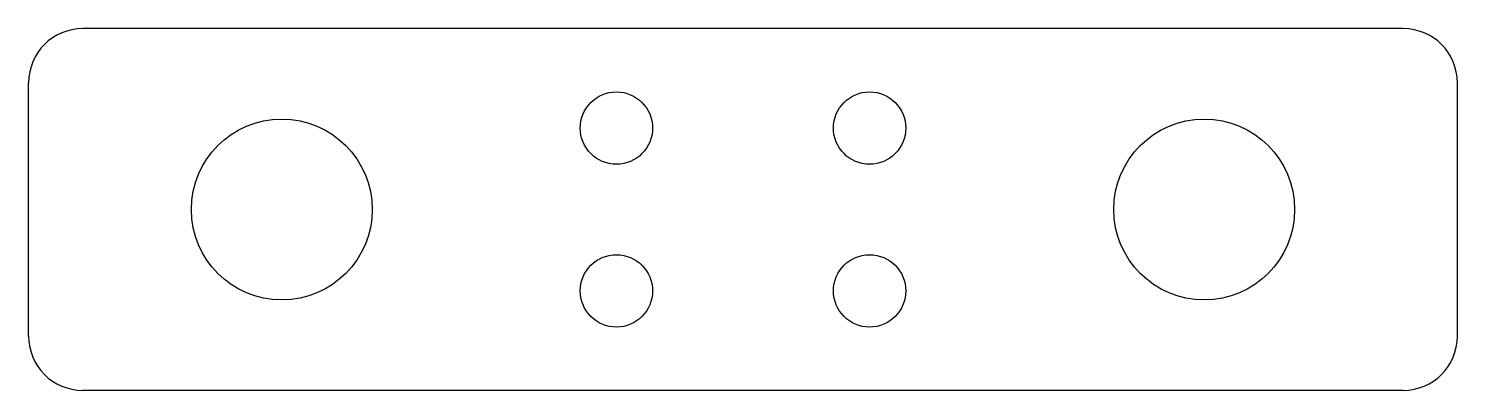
# Model space of a CAD drawing. Extents: x -39.5 to 39.5, y 119.8 to 139.8.
import ezdxf

# ---------------------------------------------------------------- set-up
doc = ezdxf.new("R2010")
doc.units = 0
doc.header["$MEASUREMENT"] = 0
doc.layers.add('VISIBLE', color=7, linetype='CONTINUOUS')

msp = doc.modelspace()

# ---------------------------------------------------------------- linework, layer by layer
at = {"layer": 'VISIBLE'}
for p, q in [((36.5, 139.817), (-36.5, 139.817)), ((-39.5, 122.817), (-39.5, 136.817)), ((39.5, 122.817), (39.5, 136.817)), ((36.5, 119.817), (-36.5, 119.817))]:
    msp.add_line(p, q, dxfattribs=at)
for centre, radius in [((-7, 134.317), 2), ((7, 134.317), 2), ((-25.5, 129.817), 5), ((25.5, 129.817), 5), ((-7, 125.317), 2), ((7, 125.317), 2)]:
    msp.add_circle(centre, radius, dxfattribs=at)
for centre, start, end in [((-36.5, 136.817), 90, 180), ((36.5, 136.817), 0, 90), ((-36.5, 122.817), 180, 270), ((36.5, 122.817), 270, 0)]:
    msp.add_arc(centre, 3, start, end, dxfattribs=at)

doc.saveas('drawing.dxf')
